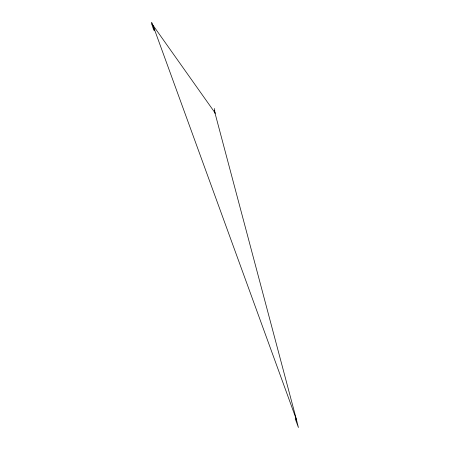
<?xml version="1.0" encoding="UTF-8"?>
<svg xmlns="http://www.w3.org/2000/svg" width="450" height="450" viewBox="0 0 450 450"><rect width="100%" height="100%" fill="white"/><g stroke="black" fill="none" stroke-linecap="round" stroke-linejoin="round"><path stroke-width="0.67" d="M214.346 110.616L296.527 419.923L295.217 418.725L298.412 427.5L296.527 419.923L152.854 25.059L215.303 113.248M214.515 108.512L214.926 113.074M151.937 24.452A4.371 0.383 71.9 0 0 154.322 30.808A4.371 0.383 71.9 0 0 152.719 24.699A4.371 0.383 71.9 0 0 151.937 24.452"/></g></svg>
